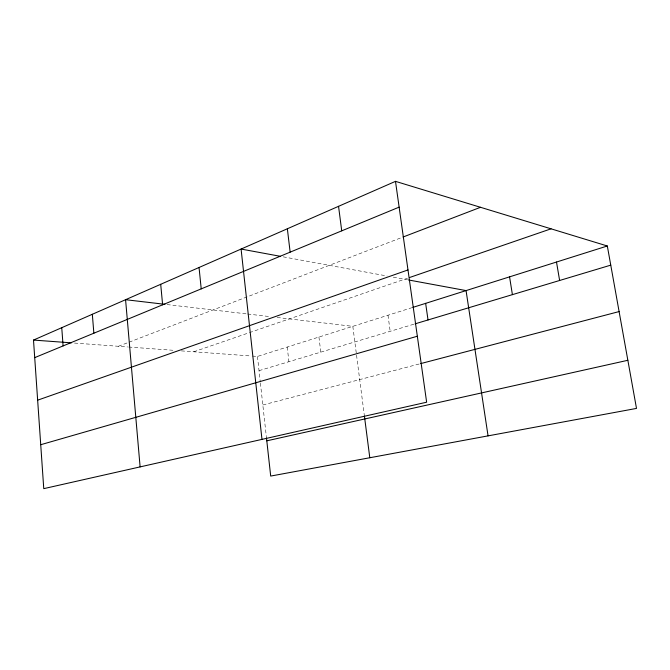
<?xml version="1.0" encoding="UTF-8"?>
<svg xmlns="http://www.w3.org/2000/svg" width="670" height="670" viewBox="0 0 670 670"><rect width="100%" height="100%" fill="white"/><g stroke="black" fill="none" stroke-linecap="round" stroke-linejoin="round"><path stroke-width="0.5" stroke-dasharray="3.35 2.51" d="M118.389 346.281L128.129 342.538M129.101 342.169L402.126 237.381M193.764 351.792L248.478 332.957M249.441 332.63L407.477 278.234M252.322 356.072L257.456 356.448L411.765 307.731M259.03 370.661L414.077 324.146M262.833 404.99L419.671 363.869M74.479 343.065L127.635 346.959M128.665 347.026L174.049 350.351M181.31 350.879L251.3 355.996M167.023 304.565L246.619 313.895M247.632 314.012L270.01 316.634M277.129 317.471L352.822 326.34L356.415 354.137M283.217 256.836L387.109 276.015M393.273 277.154L407.561 279.792M387.989 315.235L390.175 331.315M356.541 355.159L364.254 414.822M318.937 337.035L320.788 352.135M287.221 347.052L288.921 361.691M257.456 356.448L260.295 382.101M260.412 383.139L266.342 436.731"/><path stroke-width="1" d="M395.493 181.352L426.639 402.209L43.759 488.648L33.5 340.075L395.493 181.352L607.322 245.991L636.5 408.415L270.697 476.069L266.459 437.753M34.714 357.638L399.127 207.139M403.089 237.013L480.516 207.298M37.654 400.174L407.988 269.935M409.429 277.564L551.042 228.822M412.762 307.421L607.322 245.991M415.073 323.845L610.755 265.144M40.728 444.713L417.335 336.24M420.685 363.601L619.105 311.575M266.794 440.827L627.849 360.284M33.5 340.075L71.405 342.847M164.954 304.322L125.575 299.699L140.114 466.898M280.127 256.267L241.083 249.056L261.978 439.378M408.558 279.976L466.06 290.587L488.062 435.869M556.502 262.037L559.626 280.487M509.56 276.861L512.408 294.649M425.643 303.351L428.029 319.959M338.551 206.318L341.725 230.849M364.388 415.861L369.798 457.736M287.355 228.763L290.144 252.146M199.049 267.489L201.218 288.87M160.7 284.298L162.626 304.817M92.334 314.272L93.859 333.216M61.749 327.689L63.106 345.913"/></g></svg>
